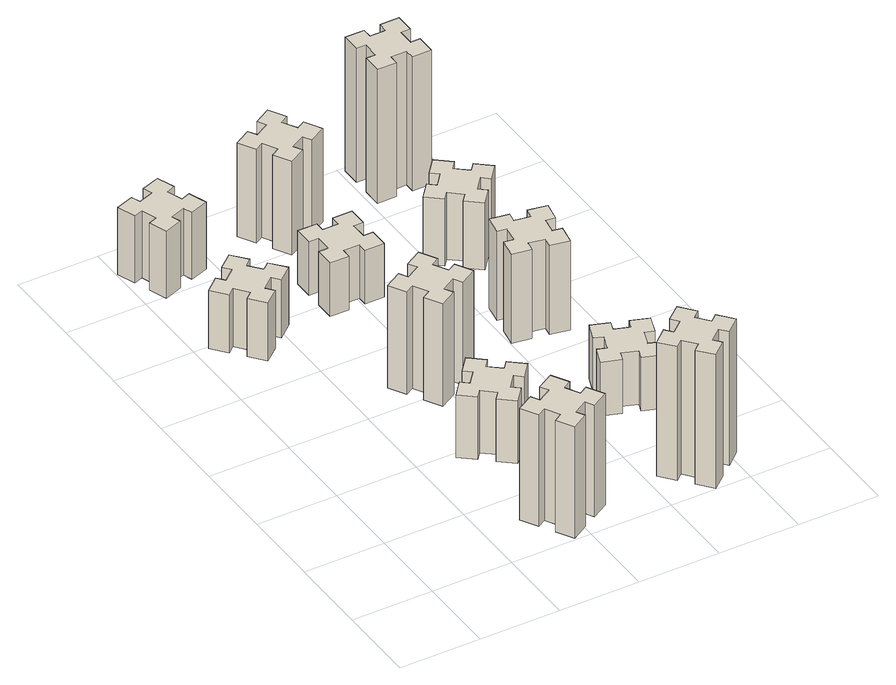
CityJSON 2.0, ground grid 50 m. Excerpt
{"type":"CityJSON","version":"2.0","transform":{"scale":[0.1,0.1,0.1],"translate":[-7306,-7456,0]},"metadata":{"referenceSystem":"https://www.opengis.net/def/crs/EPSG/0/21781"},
"CityObjects":{
"building1":{"type":"Building","attributes":{"class":"1000","function":"1000","usage":"1000","yearOfConstruction":2016,"roofType":"1000","measuredHeight":75,"storeysAboveGround":30,"storeysBelowGround":0},"geometry":[{"type":"Solid","lod":"1","boundaries":[[[[0,1,2,3,4,5,6,7,8,9,10,11,12,13,14,15,16,17,18,19]],[[17,16,20,21]],[[16,15,22,20]],[[15,14,23,22]],[[14,13,24,23]],[[13,12,25,24]],[[12,11,26,25]],[[11,10,27,26]],[[10,9,28,27]],[[9,8,29,28]],[[8,7,30,29]],[[7,6,31,30]],[[6,5,32,31]],[[5,4,33,32]],[[4,3,34,33]],[[3,2,35,34]],[[2,1,36,35]],[[1,0,37,36]],[[0,19,38,37]],[[19,18,39,38]],[[18,17,21,39]],[[24,25,26,27,28,29,30,31,32,33,34,35,36,37,38,39,21,20,22,23]]]]}]},
"building2":{"type":"Building","attributes":{"class":"1000","function":"1000","usage":"1000","yearOfConstruction":2016,"roofType":"1000","measuredHeight":39,"storeysAboveGround":30,"storeysBelowGround":0},"geometry":[{"type":"Solid","lod":"1","boundaries":[[[[40,41,42,43,44,45,46,47,48,49,50,51,52,53,54,55,56,57,58,59]],[[57,56,60,61]],[[56,55,62,60]],[[55,54,63,62]],[[54,53,64,63]],[[53,52,65,64]],[[52,51,66,65]],[[51,50,67,66]],[[50,49,68,67]],[[49,48,69,68]],[[48,47,70,69]],[[47,46,71,70]],[[46,45,72,71]],[[45,44,73,72]],[[44,43,74,73]],[[43,42,75,74]],[[42,41,76,75]],[[41,40,77,76]],[[40,59,78,77]],[[59,58,79,78]],[[58,57,61,79]],[[64,65,66,67,68,69,70,71,72,73,74,75,76,77,78,79,61,60,62,63]]]]}]},
"building3":{"type":"Building","attributes":{"class":"1000","function":"1000","usage":"1000","yearOfConstruction":2016,"roofType":"1000","measuredHeight":45,"storeysAboveGround":30,"storeysBelowGround":0},"geometry":[{"type":"Solid","lod":"1","boundaries":[[[[80,81,82,83,84,85,86,87,88,89,90,91,92,93,94,95,96,97,98,99]],[[97,96,100,101]],[[96,95,102,100]],[[95,94,103,102]],[[94,93,104,103]],[[93,92,105,104]],[[92,91,106,105]],[[91,90,107,106]],[[90,89,108,107]],[[89,88,109,108]],[[88,87,110,109]],[[87,86,111,110]],[[86,85,112,111]],[[85,84,113,112]],[[84,83,114,113]],[[83,82,115,114]],[[82,81,116,115]],[[81,80,117,116]],[[80,99,118,117]],[[99,98,119,118]],[[98,97,101,119]],[[104,105,106,107,108,109,110,111,112,113,114,115,116,117,118,119,101,100,102,103]]]]}]},
"building4":{"type":"Building","attributes":{"class":"1000","function":"1000","usage":"1000","yearOfConstruction":2016,"roofType":"1000","measuredHeight":42,"storeysAboveGround":30,"storeysBelowGround":0},"geometry":[{"type":"Solid","lod":"1","boundaries":[[[[120,121,122,123,124,125,126,127,128,129,130,131,132,133,134,135,136,137,138,139]],[[137,136,140,141]],[[136,135,142,140]],[[135,134,143,142]],[[134,133,144,143]],[[133,132,145,144]],[[132,131,146,145]],[[131,130,147,146]],[[130,129,148,147]],[[129,128,149,148]],[[128,127,150,149]],[[127,126,151,150]],[[126,125,152,151]],[[125,124,153,152]],[[124,123,154,153]],[[123,122,155,154]],[[122,121,156,155]],[[121,120,157,156]],[[120,139,158,157]],[[139,138,159,158]],[[138,137,141,159]],[[144,145,146,147,148,149,150,151,152,153,154,155,156,157,158,159,141,140,142,143]]]]}]},
"building5":{"type":"Building","attributes":{"class":"1000","function":"1000","usage":"1000","yearOfConstruction":2016,"roofType":"1000","measuredHeight":69,"storeysAboveGround":30,"storeysBelowGround":0},"geometry":[{"type":"Solid","lod":"1","boundaries":[[[[160,161,162,163,164,165,166,167,168,169,170,171,172,173,174,175,176,177,178,179]],[[177,176,180,181]],[[176,175,182,180]],[[175,174,183,182]],[[174,173,184,183]],[[173,172,185,184]],[[172,171,186,185]],[[171,170,187,186]],[[170,169,188,187]],[[169,168,189,188]],[[168,167,190,189]],[[167,166,191,190]],[[166,165,192,191]],[[165,164,193,192]],[[164,163,194,193]],[[163,162,195,194]],[[162,161,196,195]],[[161,160,197,196]],[[160,179,198,197]],[[179,178,199,198]],[[178,177,181,199]],[[184,185,186,187,188,189,190,191,192,193,194,195,196,197,198,199,181,180,182,183]]]]}]},
"building6":{"type":"Building","attributes":{"class":"1000","function":"1000","usage":"1000","yearOfConstruction":2016,"roofType":"1000","measuredHeight":36,"storeysAboveGround":30,"storeysBelowGround":0},"geometry":[{"type":"Solid","lod":"1","boundaries":[[[[200,201,202,203,204,205,206,207,208,209,210,211,212,213,214,215,216,217,218,219]],[[217,216,220,221]],[[216,215,222,220]],[[215,214,223,222]],[[214,213,224,223]],[[213,212,225,224]],[[212,211,226,225]],[[211,210,227,226]],[[210,209,228,227]],[[209,208,229,228]],[[208,207,230,229]],[[207,206,231,230]],[[206,205,232,231]],[[205,204,233,232]],[[204,203,234,233]],[[203,202,235,234]],[[202,201,236,235]],[[201,200,237,236]],[[200,219,238,237]],[[219,218,239,238]],[[218,217,221,239]],[[224,225,226,227,228,229,230,231,232,233,234,235,236,237,238,239,221,220,222,223]]]]}]},
"building7":{"type":"Building","attributes":{"class":"1000","function":"1000","usage":"1000","yearOfConstruction":2016,"roofType":"1000","measuredHeight":90,"storeysAboveGround":30,"storeysBelowGround":0},"geometry":[{"type":"Solid","lod":"1","boundaries":[[[[240,241,242,243,244,245,246,247,248,249,250,251,252,253,254,255,256,257,258,259]],[[257,256,260,261]],[[256,255,262,260]],[[255,254,263,262]],[[254,253,264,263]],[[253,252,265,264]],[[252,251,266,265]],[[251,250,267,266]],[[250,249,268,267]],[[249,248,269,268]],[[248,247,270,269]],[[247,246,271,270]],[[246,245,272,271]],[[245,244,273,272]],[[244,243,274,273]],[[243,242,275,274]],[[242,241,276,275]],[[241,240,277,276]],[[240,259,278,277]],[[259,258,279,278]],[[258,257,261,279]],[[264,265,266,267,268,269,270,271,272,273,274,275,276,277,278,279,261,260,262,263]]]]}]},
"building8":{"type":"Building","attributes":{"class":"1000","function":"1000","usage":"1000","yearOfConstruction":2016,"roofType":"1000","measuredHeight":63,"storeysAboveGround":30,"storeysBelowGround":0},"geometry":[{"type":"Solid","lod":"1","boundaries":[[[[280,281,282,283,284,285,286,287,288,289,290,291,292,293,294,295,296,297,298,299]],[[297,296,300,301]],[[296,295,302,300]],[[295,294,303,302]],[[294,293,304,303]],[[293,292,305,304]],[[292,291,306,305]],[[291,290,307,306]],[[290,289,308,307]],[[289,288,309,308]],[[288,287,310,309]],[[287,286,311,310]],[[286,285,312,311]],[[285,284,313,312]],[[284,283,314,313]],[[283,282,315,314]],[[282,281,316,315]],[[281,280,317,316]],[[280,299,318,317]],[[299,298,319,318]],[[298,297,301,319]],[[304,305,306,307,308,309,310,311,312,313,314,315,316,317,318,319,301,300,302,303]]]]}]},
"building9":{"type":"Building","attributes":{"class":"1000","function":"1000","usage":"1000","yearOfConstruction":2016,"roofType":"1000","measuredHeight":36,"storeysAboveGround":30,"storeysBelowGround":0},"geometry":[{"type":"Solid","lod":"1","boundaries":[[[[320,321,322,323,324,325,326,327,328,329,330,331,332,333,334,335,336,337,338,339]],[[337,336,340,341]],[[336,335,342,340]],[[335,334,343,342]],[[334,333,344,343]],[[333,332,345,344]],[[332,331,346,345]],[[331,330,347,346]],[[330,329,348,347]],[[329,328,349,348]],[[328,327,350,349]],[[327,326,351,350]],[[326,325,352,351]],[[325,324,353,352]],[[324,323,354,353]],[[323,322,355,354]],[[322,321,356,355]],[[321,320,357,356]],[[320,339,358,357]],[[339,338,359,358]],[[338,337,341,359]],[[344,345,346,347,348,349,350,351,352,353,354,355,356,357,358,359,341,340,342,343]]]]}]},
"building10":{"type":"Building","attributes":{"class":"1000","function":"1000","usage":"1000","yearOfConstruction":2016,"roofType":"1000","measuredHeight":60,"storeysAboveGround":30,"storeysBelowGround":0},"geometry":[{"type":"Solid","lod":"1","boundaries":[[[[360,361,362,363,364,365,366,367,368,369,370,371,372,373,374,375,376,377,378,379]],[[377,376,380,381]],[[376,375,382,380]],[[375,374,383,382]],[[374,373,384,383]],[[373,372,385,384]],[[372,371,386,385]],[[371,370,387,386]],[[370,369,388,387]],[[369,368,389,388]],[[368,367,390,389]],[[367,366,391,390]],[[366,365,392,391]],[[365,364,393,392]],[[364,363,394,393]],[[363,362,395,394]],[[362,361,396,395]],[[361,360,397,396]],[[360,379,398,397]],[[379,378,399,398]],[[378,377,381,399]],[[384,385,386,387,388,389,390,391,392,393,394,395,396,397,398,399,381,380,382,383]]]]}]},
"building11":{"type":"Building","attributes":{"class":"1000","function":"1000","usage":"1000","yearOfConstruction":2016,"roofType":"1000","measuredHeight":45,"storeysAboveGround":30,"storeysBelowGround":0},"geometry":[{"type":"Solid","lod":"1","boundaries":[[[[400,401,402,403,404,405,406,407,408,409,410,411,412,413,414,415,416,417,418,419]],[[417,416,420,421]],[[416,415,422,420]],[[415,414,423,422]],[[414,413,424,423]],[[413,412,425,424]],[[412,411,426,425]],[[411,410,427,426]],[[410,409,428,427]],[[409,408,429,428]],[[408,407,430,429]],[[407,406,431,430]],[[406,405,432,431]],[[405,404,433,432]],[[404,403,434,433]],[[403,402,435,434]],[[402,401,436,435]],[[401,400,437,436]],[[400,419,438,437]],[[419,418,439,438]],[[418,417,421,439]],[[424,425,426,427,428,429,430,431,432,433,434,435,436,437,438,439,421,420,422,423]]]]}]},
"building12":{"type":"Building","attributes":{"class":"1000","function":"1000","usage":"1000","yearOfConstruction":2016,"roofType":"1000","measuredHeight":90,"storeysAboveGround":30,"storeysBelowGround":0},"geometry":[{"type":"Solid","lod":"1","boundaries":[[[[440,441,442,443,444,445,446,447,448,449,450,451,452,453,454,455,456,457,458,459]],[[457,456,460,461]],[[456,455,462,460]],[[455,454,463,462]],[[454,453,464,463]],[[453,452,465,464]],[[452,451,466,465]],[[451,450,467,466]],[[450,449,468,467]],[[449,448,469,468]],[[448,447,470,469]],[[447,446,471,470]],[[446,445,472,471]],[[445,444,473,472]],[[444,443,474,473]],[[443,442,475,474]],[[442,441,476,475]],[[441,440,477,476]],[[440,459,478,477]],[[459,458,479,478]],[[458,457,461,479]],[[464,465,466,467,468,469,470,471,472,473,474,475,476,477,478,479,461,460,462,463]]]]}]}
},
"vertices":[
[845,234,0],[895,147,0],[843,117,0],[903,13,0],[1007,73,0],[977,125,0],[1064,175,0],[1094,123,0],[1198,183,0],[1138,287,0],[1086,257,0],[1036,344,0],[1088,374,0],[1028,478,0],[924,418,0],[954,366,0],[867,316,0],[837,368,0],[733,308,0],[793,204,0],[867,316,750],[837,368,750],[954,366,750],[924,418,750],[1028,478,750],[1088,374,750],[1036,344,750],[1086,257,750],[1138,287,750],[1198,183,750],[1094,123,750],[1064,175,750],[977,125,750],[1007,73,750],[903,13,750],[843,117,750],[895,147,750],[845,234,750],[793,204,750],[733,308,750],
[358,2349,0],[434,2413,0],[473,2367,0],[565,2444,0],[488,2536,0],[442,2498,0],[377,2574,0],[423,2613,0],[346,2705,0],[254,2628,0],[293,2582,0],[216,2517,0],[178,2563,0],[86,2486,0],[163,2394,0],[209,2433,0],[273,2356,0],[227,2318,0],[304,2226,0],[396,2303,0],[273,2356,390],[227,2318,390],[209,2433,390],[163,2394,390],[86,2486,390],[178,2563,390],[216,2517,390],[293,2582,390],[254,2628,390],[346,2705,390],[423,2613,390],[377,2574,390],[442,2498,390],[488,2536,390],[565,2444,390],[473,2367,390],[434,2413,390],[358,2349,390],[396,2303,390],[304,2226,390],
[235,3326,0],[141,3292,0],[120,3348,0],[7,3307,0],[49,3194,0],[105,3215,0],[139,3121,0],[83,3100,0],[124,2987,0],[237,3029,0],[216,3085,0],[310,3119,0],[330,3063,0],[443,3104,0],[402,3217,0],[346,3196,0],[312,3290,0],[368,3310,0],[327,3423,0],[214,3382,0],[312,3290,450],[368,3310,450],[346,3196,450],[402,3217,450],[443,3104,450],[330,3063,450],[310,3119,450],[216,3085,450],[237,3029,450],[124,2987,450],[83,3100,450],[139,3121,450],[105,3215,450],[49,3194,450],[7,3307,450],[120,3348,450],[141,3292,450],[235,3326,450],[214,3382,450],[327,3423,450],
[1017,876,0],[1082,953,0],[1128,914,0],[1205,1006,0],[1113,1083,0],[1074,1037,0],[998,1102,0],[1036,1148,0],[944,1225,0],[867,1133,0],[913,1094,0],[849,1018,0],[803,1056,0],[726,964,0],[818,887,0],[856,933,0],[933,869,0],[894,823,0],[986,746,0],[1063,838,0],[933,869,420],[894,823,420],[856,933,420],[818,887,420],[726,964,420],[803,1056,420],[849,1018,420],[913,1094,420],[867,1133,420],[944,1225,420],[1036,1148,420],[998,1102,420],[1074,1037,420],[1113,1083,420],[1205,1006,420],[1128,914,420],[1082,953,420],[1017,876,420],[1063,838,420],[986,746,420],
[845,1614,0],[895,1527,0],[843,1497,0],[903,1393,0],[1007,1453,0],[977,1505,0],[1064,1555,0],[1094,1503,0],[1198,1563,0],[1138,1667,0],[1086,1637,0],[1036,1724,0],[1088,1754,0],[1028,1858,0],[924,1798,0],[954,1746,0],[867,1696,0],[837,1748,0],[733,1688,0],[793,1584,0],[867,1696,690],[837,1748,690],[954,1746,690],[924,1798,690],[1028,1858,690],[1088,1754,690],[1036,1724,690],[1086,1637,690],[1138,1667,690],[1198,1563,690],[1094,1503,690],[1064,1555,690],[977,1505,690],[1007,1453,690],[903,1393,690],[843,1497,690],[895,1527,690],[845,1614,690],[793,1584,690],[733,1688,690],
[1015,2675,0],[915,2675,0],[915,2735,0],[795,2735,0],[795,2615,0],[855,2615,0],[855,2515,0],[795,2515,0],[795,2395,0],[915,2395,0],[915,2455,0],[1015,2455,0],[1015,2395,0],[1135,2395,0],[1135,2515,0],[1075,2515,0],[1075,2615,0],[1135,2615,0],[1135,2735,0],[1015,2735,0],[1075,2615,360],[1135,2615,360],[1075,2515,360],[1135,2515,360],[1135,2395,360],[1015,2395,360],[1015,2455,360],[915,2455,360],[915,2395,360],[795,2395,360],[795,2515,360],[855,2515,360],[855,2615,360],[795,2615,360],[795,2735,360],[915,2735,360],[915,2675,360],[1015,2675,360],[1015,2735,360],[1135,2735,360],
[1838,129,0],[1914,193,0],[1953,147,0],[2045,224,0],[1968,316,0],[1922,278,0],[1857,354,0],[1903,393,0],[1826,485,0],[1734,408,0],[1773,362,0],[1696,297,0],[1658,343,0],[1566,266,0],[1643,174,0],[1689,213,0],[1753,136,0],[1707,98,0],[1784,6,0],[1876,83,0],[1753,136,900],[1707,98,900],[1689,213,900],[1643,174,900],[1566,266,900],[1658,343,900],[1696,297,900],[1773,362,900],[1734,408,900],[1826,485,900],[1903,393,900],[1857,354,900],[1922,278,900],[1968,316,900],[2045,224,900],[1953,147,900],[1914,193,900],[1838,129,900],[1876,83,900],[1784,6,900],
[1086,3217,0],[1036,3304,0],[1088,3334,0],[1028,3438,0],[924,3378,0],[954,3326,0],[867,3276,0],[837,3328,0],[733,3268,0],[793,3164,0],[845,3194,0],[895,3107,0],[843,3077,0],[903,2973,0],[1007,3033,0],[977,3085,0],[1064,3135,0],[1094,3083,0],[1198,3143,0],[1138,3247,0],[1064,3135,630],[1094,3083,630],[977,3085,630],[1007,3033,630],[903,2973,630],[843,3077,630],[895,3107,630],[845,3194,630],[793,3164,630],[733,3268,630],[837,3328,630],[867,3276,630],[954,3326,630],[924,3378,630],[1028,3438,630],[1088,3334,630],[1036,3304,630],[1086,3217,630],[1138,3247,630],[1198,3143,630],
[1721,899,0],[1815,865,0],[1794,809,0],[1907,767,0],[1948,880,0],[1892,901,0],[1926,995,0],[1982,974,0],[2023,1087,0],[1910,1128,0],[1890,1072,0],[1796,1106,0],[1817,1162,0],[1704,1203,0],[1663,1090,0],[1719,1070,0],[1685,976,0],[1629,997,0],[1587,884,0],[1700,843,0],[1685,976,360],[1629,997,360],[1719,1070,360],[1663,1090,360],[1704,1203,360],[1817,1162,360],[1796,1106,360],[1890,1072,360],[1910,1128,360],[2023,1087,360],[1982,974,360],[1926,995,360],[1892,901,360],[1948,880,360],[1907,767,360],[1794,809,360],[1815,865,360],[1721,899,360],[1700,843,360],[1587,884,360],
[1637,1726,0],[1735,1708,0],[1725,1649,0],[1843,1628,0],[1864,1747,0],[1805,1757,0],[1822,1855,0],[1881,1845,0],[1902,1963,0],[1784,1984,0],[1774,1925,0],[1675,1942,0],[1686,2001,0],[1567,2022,0],[1547,1904,0],[1606,1894,0],[1588,1795,0],[1529,1806,0],[1508,1687,0],[1627,1667,0],[1588,1795,600],[1529,1806,600],[1606,1894,600],[1547,1904,600],[1567,2022,600],[1686,2001,600],[1675,1942,600],[1774,1925,600],[1784,1984,600],[1902,1963,600],[1881,1845,600],[1822,1855,600],[1805,1757,600],[1864,1747,600],[1843,1628,600],[1725,1649,600],[1735,1708,600],[1637,1726,600],[1627,1667,600],[1508,1687,600],
[1814,2617,0],[1738,2682,0],[1776,2728,0],[1684,2805,0],[1607,2713,0],[1653,2674,0],[1589,2598,0],[1543,2636,0],[1466,2544,0],[1558,2467,0],[1596,2513,0],[1673,2449,0],[1634,2403,0],[1726,2326,0],[1803,2418,0],[1757,2456,0],[1822,2533,0],[1868,2494,0],[1945,2586,0],[1853,2663,0],[1822,2533,450],[1868,2494,450],[1757,2456,450],[1803,2418,450],[1726,2326,450],[1634,2403,450],[1673,2449,450],[1596,2513,450],[1558,2467,450],[1466,2544,450],[1543,2636,450],[1589,2598,450],[1653,2674,450],[1607,2713,450],[1684,2805,450],[1776,2728,450],[1738,2682,450],[1814,2617,450],[1853,2663,450],[1945,2586,450],
[1655,3195,0],[1755,3195,0],[1755,3135,0],[1875,3135,0],[1875,3255,0],[1815,3255,0],[1815,3355,0],[1875,3355,0],[1875,3475,0],[1755,3475,0],[1755,3415,0],[1655,3415,0],[1655,3475,0],[1535,3475,0],[1535,3355,0],[1595,3355,0],[1595,3255,0],[1535,3255,0],[1535,3135,0],[1655,3135,0],[1595,3255,900],[1535,3255,900],[1595,3355,900],[1535,3355,900],[1535,3475,900],[1655,3475,900],[1655,3415,900],[1755,3415,900],[1755,3475,900],[1875,3475,900],[1875,3355,900],[1815,3355,900],[1815,3255,900],[1875,3255,900],[1875,3135,900],[1755,3135,900],[1755,3195,900],[1655,3195,900],[1655,3135,900],[1535,3135,900]
]}
